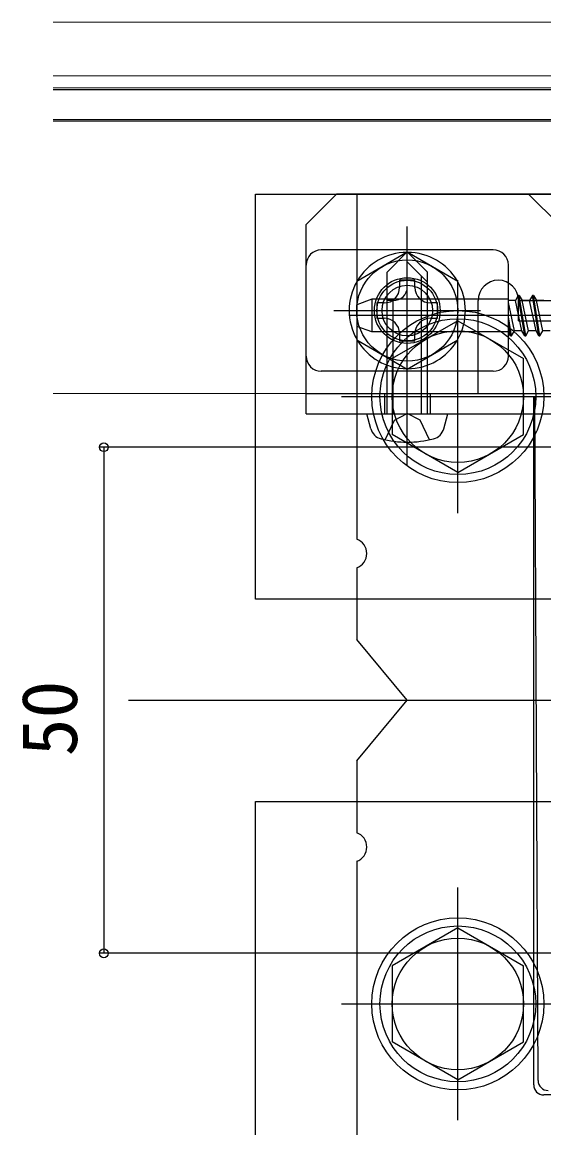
# Model space of a CAD drawing. Units: millimetres, scale not verified. Extents: x -875 to 875, y -1299 to 1293.
# Drawn here: x 316.5 to 419.7, y 154 to 372.5 of the extents above; entities that cross this region are included whole.
import ezdxf
from ezdxf.enums import TextEntityAlignment as Align

# ---------------------------------------------------------------- set-up
doc = ezdxf.new("R2010")
doc.units = ezdxf.units.MM
doc.header["$LTSCALE"] = 8
doc.layers.add('0-4_YKK_12', color=2, linetype='Continuous', lineweight=18)
for name, color, linetype in [('0-5_YKK_13', 4, 'Continuous'), ('0-7_YKK_D', 6, 'Continuous'), ('0-9_YSS_K', 3, 'Continuous')]:
    doc.layers.add(name, color=color, linetype=linetype)
doc.styles.add('ＭＳ ゴシック', font='')
doc.styles.get('ＭＳ ゴシック').set_extended_font_data('MS Gothic')

msp = doc.modelspace()

# ---------------------------------------------------------------- linework, layer by layer
at = {"layer": '0-4_YKK_12'}
for p, q in [((562.679, 372.536), (322.679, 372.536)), ((432.679, 361.936), (322.679, 361.936)), ((432.679, 359.536), (322.679, 359.536)), ((432.679, 352.936), (322.679, 352.936)), ((432.679, 299.136), (322.679, 299.136))]:
    msp.add_line(p, q, dxfattribs=at)
at = {"layer": '0-5_YKK_13'}
for p, q in [((378.679, 338.536), (372.679, 332.536)), ((416.679, 338.536), (378.679, 338.536)), ((382.679, 338.536), (382.679, 270.364)), ((542.679, 338.536), (382.679, 338.536)), ((416.679, 338.536), (422.679, 332.536)), ((392.679, 284.936), (392.679, 332.136)), ((392.679, 301.036), (392.679, 330.036)), ((409.679, 327.536), (375.679, 327.536)), ((372.679, 306.536), (372.679, 324.536)), ((396.679, 321.136), (392.679, 325.136)), ((412.679, 306.536), (412.679, 324.536)), ((395.479, 295.136), (395.479, 322.336)), ((402.679, 275.536), (402.679, 321.536)), ((385.679, 317.768), (382.679, 316.676)), ((412.679, 317.768), (385.679, 317.768)), ((388.119, 317.056), (386.679, 317.056)), ((389.879, 317.536), (388.679, 317.536)), ((389.879, 295.136), (389.879, 317.536)), ((406.679, 299.136), (406.679, 317.536)), ((412.679, 311.225), (412.679, 317.768)), ((414.053, 317.536), (412.679, 317.536)), ((413.855, 311.536), (412.679, 317.102)), ((415.32, 311.536), (414.053, 317.536)), ((415.897, 310.536), (414.63, 318.536)), ((414.679, 317.536), (422.679, 317.536)), ((414.679, 313.536), (414.679, 317.536)), ((414.828, 318.536), (415.406, 317.536)), ((416.097, 310.536), (414.83, 318.536)), ((416.873, 317.536), (415.408, 317.536)), ((416.675, 311.536), (415.409, 317.531)), ((418.14, 311.536), (416.873, 317.536)), ((418.717, 310.536), (417.45, 318.536)), ((417.648, 318.536), (418.226, 317.536)), ((418.917, 310.536), (417.65, 318.536)), ((419.691, 317.536), (418.228, 317.536)), ((419.495, 311.536), (418.229, 317.531)), ((378.179, 315.536), (407.179, 315.536)), ((382.679, 316.676), (382.679, 312.396)), ((459.679, 314.536), (381.356, 314.536)), ((402.679, 313.536), (389.679, 306.053)), ((397.239, 314.016), (398.679, 314.016)), ((402.679, 313.536), (415.679, 306.053)), ((413.277, 310.536), (412.679, 314.312)), ((413.077, 310.536), (412.679, 313.049)), ((414.679, 313.536), (422.679, 313.536)), ((412.679, 311.304), (385.679, 311.304)), ((413.077, 310.536), (412.679, 311.225)), ((413.077, 310.536), (413.277, 310.536)), ((413.277, 310.536), (413.855, 311.536)), ((415.32, 311.536), (413.855, 311.536)), ((415.897, 310.536), (415.32, 311.536)), ((415.897, 310.536), (416.097, 310.536)), ((416.097, 310.536), (416.675, 311.536)), ((418.14, 311.536), (416.675, 311.536)), ((418.717, 310.536), (418.14, 311.536)), ((418.717, 310.536), (418.917, 310.536)), ((418.917, 310.536), (419.495, 311.536)), ((420.958, 311.536), (419.495, 311.536)), ((389.679, 306.053), (389.679, 291.019)), ((415.679, 291.041), (415.679, 306.053)), ((409.679, 303.536), (375.679, 303.536)), ((372.679, 299.136), (427.679, 299.136)), ((379.679, 298.536), (425.679, 298.536)), ((388.179, 299.136), (388.179, 295.136)), ((397.179, 299.136), (397.179, 295.136)), ((417.679, 162.533), (417.679, 298.536)), ((418.547, 163.409), (417.93, 298.536)), ((372.679, 295.136), (427.679, 295.136)), ((385.472, 292.177), (384.679, 295.136)), ((384.679, 295.136), (400.679, 295.136)), ((390.163, 293.864), (392.679, 295.202)), ((399.886, 292.177), (400.679, 295.136)), ((388.279, 290.002), (390.163, 293.864)), ((402.679, 283.536), (389.679, 291.019)), ((402.679, 283.536), (415.679, 291.019)), ((382.679, 264.708), (382.679, 250.536)), ((382.679, 226.536), (382.679, 212.364)), ((382.679, 206.708), (382.679, 138.536)), ((402.679, 155.536), (402.679, 201.536)), ((402.679, 193.536), (389.679, 186.053)), ((402.679, 193.536), (415.679, 186.053)), ((389.679, 186.053), (389.679, 171.019)), ((415.679, 171.041), (415.679, 186.053)), ((379.679, 178.536), (425.679, 178.536)), ((402.679, 163.536), (389.679, 171.019)), ((402.679, 163.536), (415.679, 171.019)), ((457.679, 160.536), (419.667, 160.536))]:
    msp.add_line(p, q, dxfattribs=at)
for points in [[(322.679, 359.236), (444.679, 359.236), (444.679, 353.236), (322.679, 353.236)], [(372.679, 295.136), (372.679, 299.136), (372.679, 332.536)], [(388.679, 295.136), (388.679, 323.136), (392.679, 327.136)], [(396.679, 295.136), (396.679, 323.136), (392.679, 327.136)], [(394.199, 320.096), (394.199, 321.536), (391.159, 321.536), (391.159, 320.096)], [(385.679, 317.768), (385.679, 311.304), (382.679, 312.396)], [(386.679, 317.056), (386.679, 314.016), (388.119, 314.016)], [(398.679, 314.016), (398.679, 317.056), (397.239, 317.056)], [(414.828, 318.536), (414.628, 318.536), (414.051, 317.536)], [(417.648, 318.536), (417.448, 318.536), (416.871, 317.536)], [(391.159, 310.976), (391.159, 309.536), (394.199, 309.536), (394.199, 310.976)], [(397.079, 290.002), (395.196, 293.864), (392.679, 295.202)], [(382.679, 226.536), (392.679, 238.536), (382.679, 250.536)]]:
    msp.add_lwpolyline(points, dxfattribs=at)
for points in [[(442.679, 338.536), (442.679, 258.536), (362.679, 258.536), (362.679, 338.536)], [(392.679, 327.083), (382.679, 321.309), (382.679, 309.762), (392.679, 303.989), (402.679, 309.762), (402.679, 321.309)], [(442.679, 218.536), (442.679, 138.536), (362.679, 138.536), (362.679, 218.536)]]:
    msp.add_lwpolyline(points, close=True, dxfattribs=at)
for centre, radius in [((392.679, 315.536), 10), ((392.679, 315.536), 6.5), ((392.679, 315.536), 6), ((392.679, 315.536), 5), ((402.679, 298.536), 17), ((402.679, 298.536), 15.4), ((402.679, 298.536), 13), ((402.679, 178.536), 17), ((402.679, 178.536), 15.4), ((402.679, 178.536), 13)]:
    msp.add_circle(centre, radius, dxfattribs=at)
for centre, radius, start, end in [((375.679, 324.536), 3, 90, 180), ((392.679, 315.536), 11.5, 90.40815, 149.59185), ((392.679, 315.536), 11.5, 30.40815, 89.59185), ((409.679, 324.536), 3, 0, 90), ((392.679, 315.536), 11.5, 150.40815, 209.59185), ((392.679, 315.536), 11.5, 330.40815, 29.59185), ((410.679, 317.536), 4, 0, 180), ((388.119, 320.096), 3.04, 270, 0), ((390.013, 320.199), 2.667, 267.13402, 0), ((397.239, 320.096), 3.04, 180, 270), ((388.119, 310.976), 3.04, 0, 90), ((397.239, 310.976), 3.04, 90, 180), ((392.679, 315.536), 11.5, 210.40815, 269.59185), ((392.679, 315.536), 11.5, 270.40815, 329.59185), ((375.679, 306.536), 3, 180, 270), ((409.679, 306.536), 3, 270, 0), ((388.177, 292.902), 2.8, 195, 255.67668), ((397.182, 292.902), 2.8, 284.32332, 345), ((392.679, 310.536), 21, 255.67668, 284.32332), ((381.679, 267.536), 3, 289.47122, 70.52878), ((381.679, 209.536), 3, 289.47122, 70.52878), ((420.551, 163.424), 2.004, 180.44387, 269.81844)]:
    msp.add_arc(centre, radius, start, end, dxfattribs=at)
msp.add_ellipse((419.682, 162.548), major_axis=(0.974, 1.765), ratio=0.991424, start_param=2.0784135, end_param=3.641926, dxfattribs=at)
at = {"layer": '0-7_YKK_D'}
for p, q in [((432.279, 288.536), (331.679, 288.536)), ((332.679, 288.536), (332.679, 188.536)), ((432.279, 188.536), (331.679, 188.536))]:
    msp.add_line(p, q, dxfattribs=at)
for centre in [(332.679, 288.536), (332.679, 188.536)]:
    msp.add_circle(centre, 0.875, dxfattribs=at)
at = {"layer": '0-9_YSS_K'}
msp.add_line((337.534, 238.536), (562.679, 238.536), dxfattribs=at)

# ---------------------------------------------------------------- texts
at = {"layer": '0-7_YKK_D', "style": 'ＭＳ ゴシック'}
msp.add_text('50', height=11, rotation=90, dxfattribs=at).set_placement((330.679, 227.456), align=Align.BOTTOM_LEFT)

doc.saveas('drawing.dxf')
